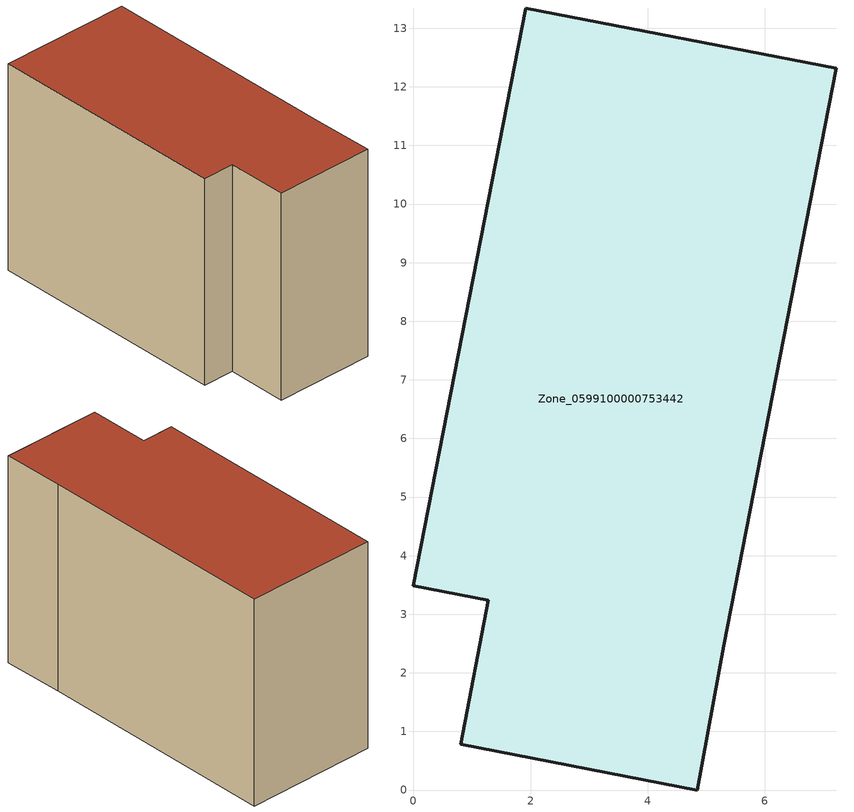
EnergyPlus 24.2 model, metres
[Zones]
Zone_0599100000753442
 floor ground (C_G): 4.85,0 0.81,0.79 1.28,3.24 0,3.49 1.91,13.35 7.21,12.32 5.3,2.46 z0
 wall outside (C_F): 0.81,0.79 4.85,0 5.3,2.46 7.21,12.32 1.91,13.35 0,3.49 1.28,3.24 0.81,0.79 z0:8.57
 roof outside (C_R): 1.91,13.35 0,3.49 1.28,3.24 0.81,0.79 4.85,0 5.3,2.46 7.21,12.32 z8.57
[BUILDING]
Pand.0599100000753442: North Axis=0; Terrain=City; Loads Convergence Tolerance Value=0.04; Temperature Convergence Tolerance Value=0.4; Solar Distribution=FullExterior; Maximum Number of Warmup Days=25; Minimum Number of Warmup Days=1
[Site:Location]
Rotterdam.The.Hague.AP_ZH_NLD Design_Conditions: Latitude=51.96; Longitude=4.45; Time Zone=1; Elevation=-4.5
[SITE:GROUNDTEMPERATURE:BUILDINGSURFACE]
18, 18, 18, 18, 18, 18, 18, 18, 18, 18, 18, 18
[MATERIAL] Thermal Absorptance=0.9; Solar Absorptance=0.7; Visible Absorptance=0.7
Name | Roughness | Thickness | Conductivity | Density | Specific Heat
G.TI.2006-2014 | MediumSmooth | 0.15 | 0.06 | 540 | 1210
F.TI.2006-2014 | Rough | 0.3 | 0.12 | 1920 | 840
R.TI.2006-2014 | MediumRough | 0.2 | 0.08 | 1500 | 1000
[CONSTRUCTION]
C_G: G.TI.2006-2014
C_F: F.TI.2006-2014
C_R: R.TI.2006-2014
[ZONE]
Zone_0599100000753442: Type=1; Multiplier=1; Ceiling Height=Autocalculate; Volume=Autocalculate; Floor Area=autocalculate; Part of Total Floor Area=Yes
[ZONEINFILTRATION:DESIGNFLOWRATE]
Infil_Zone_0599100000753442: Zone or ZoneList or Space or SpaceList=Zone_0599100000753442; Schedule=AlwaysOn; Design Flow Rate Calculation Method=Flow/Area; Flow Rate per Floor Area=0.0015; Constant Term Coefficient=1; Temperature Term Coefficient=0; Velocity Term Coefficient=0; Velocity Squared Term Coefficient=0
[HVACTEMPLATE:ZONE:IDEALLOADSAIRSYSTEM]
Zone_0599100000753442: Maximum Heating Supply Air Temperature=50; Minimum Cooling Supply Air Temperature=13; Maximum Heating Supply Air Humidity Ratio=0.0156; Minimum Cooling Supply Air Humidity Ratio=0.0077; Heating Limit=NoLimit; Cooling Limit=NoLimit; Dehumidification Control Type=ConstantSensibleHeatRatio; Cooling Sensible Heat Ratio=0.7; Dehumidification Setpoint=60; Humidification Control Type=None; Humidification Setpoint=30; Outdoor Air Method=None; Outdoor Air Flow Rate per Person=0.00944; Outdoor Air Flow Rate per Zone Floor Area=0; Outdoor Air Flow Rate per Zone=0; Demand Controlled Ventilation Type=None; Outdoor Air Economizer Type=NoEconomizer; Heat Recovery Type=None; Sensible Heat Recovery Effectiveness=0.7; Latent Heat Recovery Effectiveness=0.65
[ZONECONTROL:THERMOSTAT]
ThermostatControl_Zone_0599100000753442: Zone or ZoneList=Zone_0599100000753442; Control Type Schedule=DualSetpointControlType; Control 1=Thermostat_Zone_0599100000753442; Temperature Difference Between Cutout And Setpoint=0
[THERMOSTATSETPOINT:DUALSETPOINT]
Thermostat_Zone_0599100000753442: Heating Setpoint Temperature Schedule=HeatingSetpoint_Zone_0599100000753442; Cooling Setpoint Temperature Schedule=CoolingSetpoint_Zone_0599100000753442
[SCHEDULE:COMPACT]
HeatingSetpoint_Zone_0599100000753442: Through: 12/31, For: AllDays, Until: 24:00, 21
CoolingSetpoint_Zone_0599100000753442: Through: 12/31, For: AllDays, Until: 24:00, 24
DualSetpointControlType: Through: 12/31, For: AllDays, Until: 24:00, 4
AlwaysOn: Through: 12/31, For: AllDays, Until: 24:00, 1
